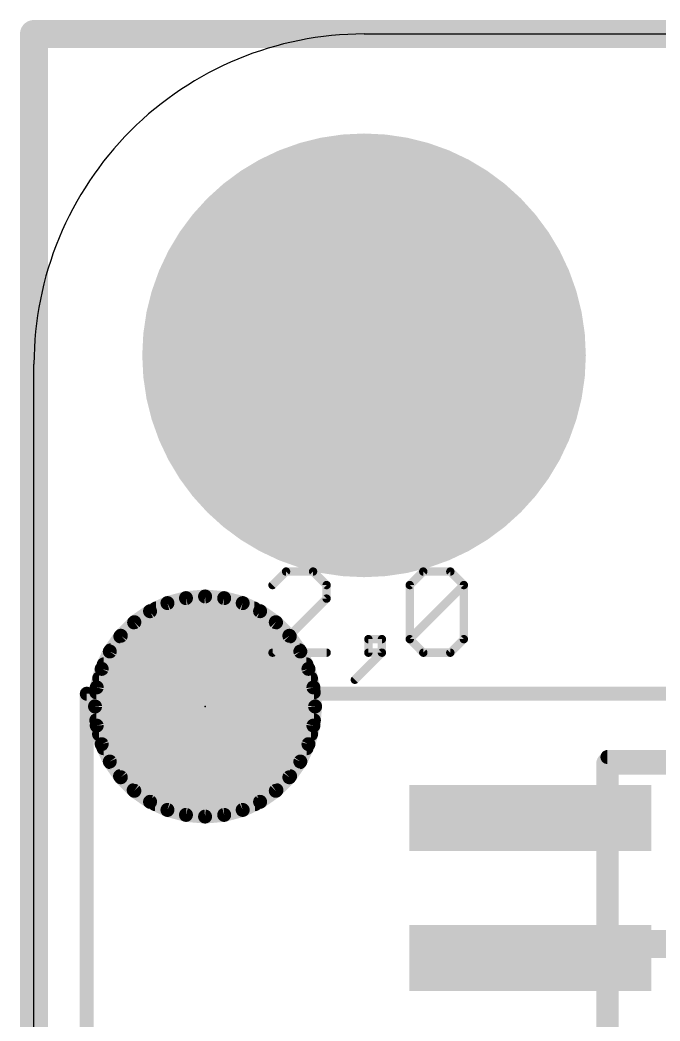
# Model space of a CAD drawing. Extents: x -0.1 to 32.1, y -0.1 to 23.1.
# Drawn here: x -0.13 to 5.69, y 14.03 to 23.13 of the extents above; entities that cross this region are included whole.
import ezdxf

# ---------------------------------------------------------------- set-up
doc = ezdxf.new("R2010")
doc.units = 0
for name, color, linetype in [('16', 132, 'CONTINUOUS'), ('17', 110, 'CONTINUOUS'), ('20', 53, 'CONTINUOUS'), ('21', 40, 'CONTINUOUS'), ('22', 6, 'CONTINUOUS'), ('24', 53, 'CONTINUOUS'), ('29', 253, 'CONTINUOUS'), ('39', 12, 'CONTINUOUS'), ('40', 132, 'CONTINUOUS'), ('41', 12, 'CONTINUOUS'), ('42', 132, 'CONTINUOUS'), ('43', 110, 'CONTINUOUS'), ('48', 253, 'CONTINUOUS'), ('52', 253, 'CONTINUOUS')]:
    doc.layers.add(name, color=color, linetype=linetype)

# ---------------------------------------------------------------- blocks, each defined once
blk = doc.blocks.new('ROUNDP')
at = {"const_width": 0.5}
blk.add_lwpolyline([(0, -0.25, 1), (0, 0.25, 1), (0, -0.25)], format="xyb", dxfattribs=at)
blk = doc.blocks.new('PIE')
at = {"const_width": 0.5}
blk.add_lwpolyline([(0, -0.25, 1), (0, 0.25, 1), (0, -0.25)], format="xyb", dxfattribs=at)
blk = doc.blocks.new('RECT')
blk.add_solid([(-0.5, -0.5), (0.5, -0.5), (-0.5, 0.5), (0.5, 0.5)])

msp = doc.modelspace()

# ---------------------------------------------------------------- linework, layer by layer
at = {"layer": '16', "const_width": 0.254}
for points in [[(0, 23), (32, 23)], [(0, 0), (0, 23)], [(4.512, 14.605), (4.639, 14.732)], [(4.639, 14.732), (7.112, 14.732)]]:
    msp.add_lwpolyline(points, dxfattribs=at)
at = {"layer": '16', "const_width": 0.127}
for points in [[(0, 23.0635, 1), (0, 22.9365)], [(0.0635, 23, 1), (-0.0635, 23)], [(4.639, 14.7955, 1), (4.639, 14.6685)], [(4.6839, 14.6871, 1), (4.5941, 14.7769)], [(4.4671, 14.6499, 1), (4.5569, 14.5601)]]:
    msp.add_lwpolyline(points, format="xyb", dxfattribs=at)
at = {"layer": '20'}
for p, q in [((3, 23), (29, 23)), ((0, 3), (0, 20))]:
    msp.add_line(p, q, dxfattribs=at)
msp.add_arc((2.9998, 20.0002), 2.9998, 89.9962, 180.0038, dxfattribs=at)
at = {"layer": '21'}
for points, const_width in [([(3, 18.33, 1), (3, 21.83, 1), (3, 18.33)], 0.1524), ([(0.48, 17.0368, 1), (0.48, 16.9733)], 0.0635), ([(0.5118, 17.005, 1), (0.4483, 17.005)], 0.0635)]:
    msp.add_lwpolyline(points, format="xyb", dxfattribs=dict(at, const_width=const_width))
at = {"layer": '21', "const_width": 0.127}
for points in [[(30.48, 17.005), (0.48, 17.005)], [(0.48, 17.005), (0.48, 5.68)]]:
    msp.add_lwpolyline(points, dxfattribs=at)
at = {"layer": '22', "const_width": 0.127}
msp.add_lwpolyline([(5.212, 16.43), (9.012, 16.43)], dxfattribs=at)
at = {"layer": '22', "const_width": 0.0635}
msp.add_lwpolyline([(5.212, 16.4617, 1), (5.212, 16.3983)], format="xyb", dxfattribs=at)
at = {"layer": '24'}
msp.add_point((1.555, 16.889), dxfattribs=at)
at = {"layer": '39', "const_width": 2.032}
msp.add_lwpolyline([(3, 19.08, 1), (3, 21.08, 1), (3, 19.08)], format="xyb", dxfattribs=at)
at = {"layer": '40', "const_width": 2.032}
msp.add_lwpolyline([(3, 19.08, 1), (3, 21.08, 1), (3, 19.08)], format="xyb", dxfattribs=at)
at = {"layer": '41', "const_width": 2.032}
msp.add_lwpolyline([(3, 19.08, 1), (3, 21.08, 1), (3, 19.08)], format="xyb", dxfattribs=at)
at = {"layer": '42'}
for points, const_width in [([(3, 19.08, 1), (3, 21.08, 1), (3, 19.08)], 2.032), ([(1.3786, 17.9054, 1), (1.3841, 17.8422)], 0.0635), ([(1.3896, 17.8431, 1), (1.3731, 17.9045)], 0.0635), ([(1.5578, 17.9206, 1), (1.5522, 17.8574)], 0.0635), ([(1.5578, 17.8574, 1), (1.5522, 17.9206)], 0.0635), ([(1.7369, 17.9045, 1), (1.7204, 17.8431)], 0.0635), ([(1.7259, 17.8422, 1), (1.7314, 17.9054)], 0.0635), ([(1.1086, 17.8117, 1), (1.1086, 17.7483)], 0.0635), ([(1.2048, 17.8594, 1), (1.2212, 17.798)], 0.0635), ([(1.2264, 17.7999, 1), (1.1996, 17.8575)], 0.0635), ([(1.9104, 17.8575, 1), (1.8836, 17.7999)], 0.0635), ([(1.8888, 17.798, 1), (1.9052, 17.8594)], 0.0635), ([(2.0014, 17.7483, 1), (2.0014, 17.8117)], 0.0635), ([(1.0416, 17.7838, 1), (1.0684, 17.7262)], 0.0635), ([(1.0732, 17.729, 1), (1.0368, 17.781)], 0.0635), ([(2.0732, 17.781, 1), (2.0368, 17.729)], 0.0635), ([(2.0416, 17.7262, 1), (2.0684, 17.7838)], 0.0635), ([(0.9102, 17.6848, 1), (0.9102, 17.6213)], 0.0635), ([(0.894, 17.6811, 1), (0.9304, 17.629)], 0.0635), ([(0.9347, 17.6326, 1), (0.8898, 17.6775)], 0.0635), ([(2.2202, 17.6775, 1), (2.1753, 17.6326)], 0.0635), ([(2.1796, 17.629, 1), (2.216, 17.6811)], 0.0635), ([(2.1998, 17.6213, 1), (2.1998, 17.6848)], 0.0635), ([(0.7849, 17.5577, 1), (0.7849, 17.4943)], 0.0635), ([(0.7665, 17.5542, 1), (0.8114, 17.5093)], 0.0635), ([(0.815, 17.5136, 1), (0.7629, 17.55)], 0.0635), ([(2.3471, 17.55, 1), (2.295, 17.5136)], 0.0635), ([(2.2986, 17.5093, 1), (2.3435, 17.5542)], 0.0635), ([(2.3251, 17.4943, 1), (2.3251, 17.5577)], 0.0635), ([(0.663, 17.4072, 1), (0.715, 17.3708)], 0.0635), ([(0.7178, 17.3756, 1), (0.6602, 17.4024)], 0.0635), ([(0.696, 17.4307, 1), (0.696, 17.3673)], 0.0635), ([(2.4498, 17.4024, 1), (2.3922, 17.3756)], 0.0635), ([(2.395, 17.3708, 1), (2.447, 17.4072)], 0.0635), ([(2.414, 17.3673, 1), (2.414, 17.4307)], 0.0635), ([(0.646, 17.2228, 1), (0.5846, 17.2392)], 0.0635), ([(0.6344, 17.3038, 1), (0.6344, 17.2403)], 0.0635), ([(2.5254, 17.2392, 1), (2.464, 17.2228)], 0.0635), ([(2.4756, 17.2403, 1), (2.4756, 17.3038)], 0.0635), ([(0.5923, 17.1767, 1), (0.5923, 17.1133)], 0.0635), ([(0.5865, 17.2444, 1), (0.6441, 17.2176)], 0.0635), ([(2.4659, 17.2176, 1), (2.5235, 17.2444)], 0.0635), ([(2.5177, 17.1133, 1), (2.5177, 17.1767)], 0.0635), ([(0.5395, 17.0709, 1), (0.6009, 17.0544)], 0.0635), ([(0.6018, 17.0599, 1), (0.5386, 17.0654)], 0.0635), ([(2.5714, 17.0654, 1), (2.5082, 17.0599)], 0.0635), ([(2.5091, 17.0544, 1), (2.5705, 17.0709)], 0.0635), ([(0.5663, 17.0497, 1), (0.5663, 16.9863)], 0.0635), ([(2.5437, 16.9863, 1), (2.5437, 17.0497)], 0.0635), ([(0.5866, 16.8918, 1), (0.5234, 16.8862)], 0.0635), ([(0.5234, 16.8918, 1), (0.5866, 16.8862)], 0.0635), ([(0.5552, 16.9228, 1), (0.5552, 16.8593)], 0.0635), ([(2.5866, 16.8862, 1), (2.5234, 16.8918)], 0.0635), ([(2.5234, 16.8862, 1), (2.5866, 16.8918)], 0.0635), ([(2.5548, 16.8593, 1), (2.5548, 16.9228)], 0.0635), ([(0.5659, 16.7957, 1), (0.5659, 16.7323)], 0.0635), ([(2.5441, 16.7323, 1), (2.5441, 16.7957)], 0.0635), ([(0.6009, 16.7236, 1), (0.5395, 16.7071)], 0.0635), ([(0.5386, 16.7126, 1), (0.6018, 16.7181)], 0.0635), ([(2.5082, 16.7181, 1), (2.5714, 16.7126)], 0.0635), ([(2.5705, 16.7071, 1), (2.5091, 16.7236)], 0.0635), ([(0.5912, 16.6687, 1), (0.5912, 16.6053)], 0.0635), ([(2.5188, 16.6053, 1), (2.5188, 16.6687)], 0.0635), ([(0.6441, 16.5604, 1), (0.5865, 16.5336)], 0.0635), ([(0.5846, 16.5388, 1), (0.646, 16.5552)], 0.0635), ([(0.6326, 16.5418, 1), (0.6326, 16.4783)], 0.0635), ([(2.464, 16.5552, 1), (2.5254, 16.5388)], 0.0635), ([(2.5235, 16.5336, 1), (2.4659, 16.5604)], 0.0635), ([(2.4775, 16.4783, 1), (2.4775, 16.5418)], 0.0635), ([(0.715, 16.4072, 1), (0.663, 16.3708)], 0.0635), ([(0.6602, 16.3756, 1), (0.7178, 16.4024)], 0.0635), ([(0.6932, 16.4147, 1), (0.6932, 16.3513)], 0.0635), ([(2.3922, 16.4024, 1), (2.4498, 16.3756)], 0.0635), ([(2.447, 16.3708, 1), (2.395, 16.4072)], 0.0635), ([(2.4168, 16.3513, 1), (2.4168, 16.4147)], 0.0635), ([(0.7821, 16.2877, 1), (0.7821, 16.2243)], 0.0635), ([(0.8114, 16.2687, 1), (0.7665, 16.2238)], 0.0635), ([(0.7629, 16.228, 1), (0.815, 16.2644)], 0.0635), ([(2.295, 16.2644, 1), (2.3471, 16.228)], 0.0635), ([(2.3435, 16.2238, 1), (2.2986, 16.2687)], 0.0635), ([(2.3279, 16.2243, 1), (2.3279, 16.2877)], 0.0635), ([(0.9062, 16.1608, 1), (0.9062, 16.0973)], 0.0635), ([(2.2038, 16.0973, 1), (2.2038, 16.1608)], 0.0635), ([(0.9304, 16.149, 1), (0.894, 16.0969)], 0.0635), ([(0.8898, 16.1005, 1), (0.9347, 16.1454)], 0.0635), ([(2.1753, 16.1454, 1), (2.2202, 16.1005)], 0.0635), ([(2.216, 16.0969, 1), (2.1796, 16.149)], 0.0635), ([(1.0684, 16.0518, 1), (1.0416, 15.9942)], 0.0635), ([(1.0368, 15.997, 1), (1.0732, 16.049)], 0.0635), ([(1.1, 16.0338, 1), (1.1, 15.9703)], 0.0635), ([(1.2212, 15.98, 1), (1.2048, 15.9186)], 0.0635), ([(1.1996, 15.9205, 1), (1.2264, 15.9781)], 0.0635), ([(1.8836, 15.9781, 1), (1.9104, 15.9205)], 0.0635), ([(1.9052, 15.9186, 1), (1.8888, 15.98)], 0.0635), ([(2.01, 15.9703, 1), (2.01, 16.0338)], 0.0635), ([(2.0368, 16.049, 1), (2.0732, 15.997)], 0.0635), ([(2.0684, 15.9942, 1), (2.0416, 16.0518)], 0.0635), ([(1.3841, 15.9358, 1), (1.3786, 15.8726)], 0.0635), ([(1.3731, 15.8735, 1), (1.3896, 15.9349)], 0.0635), ([(1.5522, 15.9206, 1), (1.5578, 15.8574)], 0.0635), ([(1.5522, 15.8574, 1), (1.5578, 15.9206)], 0.0635), ([(1.7204, 15.9349, 1), (1.7369, 15.8735)], 0.0635), ([(1.7314, 15.8726, 1), (1.7259, 15.9358)], 0.0635)]:
    msp.add_lwpolyline(points, format="xyb", dxfattribs=dict(at, const_width=const_width))
at = {"layer": '42', "const_width": 0.127}
for points in [[(1.213, 17.8287), (1.3814, 17.8738)], [(1.3814, 17.8738), (1.555, 17.889)], [(1.555, 17.889), (1.7286, 17.8738)], [(1.7286, 17.8738), (1.897, 17.8287)], [(1.055, 17.755), (1.213, 17.8287)], [(1.1086, 17.78), (2.0014, 17.78)], [(1.897, 17.8287), (2.055, 17.755)], [(0.9122, 17.655), (1.055, 17.755)], [(2.055, 17.755), (2.1978, 17.655)], [(0.789, 17.5318), (0.9122, 17.655)], [(0.9102, 17.653), (2.1998, 17.653)], [(2.1978, 17.655), (2.321, 17.5318)], [(0.689, 17.389), (0.789, 17.5318)], [(0.7849, 17.526), (2.3251, 17.526)], [(2.321, 17.5318), (2.421, 17.389)], [(0.6153, 17.231), (0.689, 17.389)], [(0.696, 17.399), (2.414, 17.399)], [(2.421, 17.389), (2.4947, 17.231)], [(0.5702, 17.0626), (0.6153, 17.231)], [(0.6344, 17.272), (2.4756, 17.272)], [(2.4947, 17.231), (2.5398, 17.0626)], [(0.5923, 17.145), (2.5177, 17.145)], [(0.555, 16.889), (0.5702, 17.0626)], [(2.5398, 17.0626), (2.555, 16.889)], [(0.5663, 17.018), (2.5437, 17.018)], [(0.5702, 16.7154), (0.555, 16.889)], [(0.5552, 16.891), (2.5548, 16.891)], [(2.555, 16.889), (2.5398, 16.7154)], [(0.5659, 16.764), (2.5441, 16.764)], [(0.6153, 16.547), (0.5702, 16.7154)], [(2.5398, 16.7154), (2.4947, 16.547)], [(0.5912, 16.637), (2.5188, 16.637)], [(0.689, 16.389), (0.6153, 16.547)], [(0.6326, 16.51), (2.4775, 16.51)], [(2.4947, 16.547), (2.421, 16.389)], [(0.789, 16.2462), (0.689, 16.389)], [(0.6932, 16.383), (2.4168, 16.383)], [(2.421, 16.389), (2.321, 16.2462)], [(0.7821, 16.256), (2.3279, 16.256)], [(0.9122, 16.123), (0.789, 16.2462)], [(2.321, 16.2462), (2.1978, 16.123)], [(0.9062, 16.129), (2.2038, 16.129)], [(1.055, 16.023), (0.9122, 16.123)], [(2.1978, 16.123), (2.055, 16.023)], [(1.213, 15.9493), (1.055, 16.023)], [(1.1, 16.002), (2.01, 16.002)], [(1.3814, 15.9042), (1.213, 15.9493)], [(1.897, 15.9493), (1.7286, 15.9042)], [(2.055, 16.023), (1.897, 15.9493)], [(1.555, 15.889), (1.3814, 15.9042)], [(1.7286, 15.9042), (1.555, 15.889)]]:
    msp.add_lwpolyline(points, dxfattribs=at)
at = {"layer": '43', "const_width": 2.032}
msp.add_lwpolyline([(3, 19.08, 1), (3, 21.08, 1), (3, 19.08)], format="xyb", dxfattribs=at)
at = {"layer": '48', "const_width": 0.0762}
for points in [[(2.291, 18.1153), (2.1681, 17.9925)], [(2.5367, 18.1153), (2.291, 18.1153)], [(2.6596, 17.9925), (2.5367, 18.1153)], [(3.4155, 17.9925), (3.5383, 18.1153)], [(3.5383, 18.1153), (3.7841, 18.1153)], [(3.7841, 18.1153), (3.9069, 17.9925)], [(2.6596, 17.8696), (2.6596, 17.9925)], [(3.4155, 17.501), (3.4155, 17.9925)], [(3.4155, 17.501), (3.9069, 17.9925)], [(3.9069, 17.9925), (3.9069, 17.501)], [(2.1681, 17.3781), (2.6596, 17.8696)], [(3.1623, 17.501), (3.0394, 17.501)], [(3.0394, 17.501), (3.0394, 17.3781)], [(3.1623, 17.3781), (3.1623, 17.501)], [(3.5383, 17.3781), (3.4155, 17.501)], [(3.9069, 17.501), (3.7841, 17.3781)], [(2.6596, 17.3781), (2.1681, 17.3781)], [(2.9165, 17.1324), (3.1623, 17.3781)], [(3.0394, 17.3781), (3.1623, 17.3781)], [(3.7841, 17.3781), (3.5383, 17.3781)]]:
    msp.add_lwpolyline(points, dxfattribs=at)
at = {"layer": '48', "const_width": 0.0381}
for points in [[(2.291, 18.1344, 1), (2.291, 18.0963)], [(2.3044, 18.1019, 1), (2.2775, 18.1288)], [(2.5502, 18.1288, 1), (2.5232, 18.1019)], [(2.5367, 18.0963, 1), (2.5367, 18.1344)], [(3.5383, 18.1344, 1), (3.5383, 18.0963)], [(3.5518, 18.1019, 1), (3.5249, 18.1288)], [(3.7975, 18.1288, 1), (3.7706, 18.1019)], [(3.7841, 18.0963, 1), (3.7841, 18.1344)], [(2.1546, 18.0059, 1), (2.1816, 17.979)], [(2.6786, 17.9925, 1), (2.6405, 17.9925)], [(2.6461, 17.979, 1), (2.6731, 18.0059)], [(3.4345, 17.9925, 1), (3.3964, 17.9925)], [(3.402, 18.0059, 1), (3.4289, 17.979)], [(3.926, 17.9925, 1), (3.8879, 17.9925)], [(3.8935, 17.979, 1), (3.9204, 18.0059)], [(3.9204, 17.979, 1), (3.8935, 18.0059)], [(2.6405, 17.8696, 1), (2.6786, 17.8696)], [(2.6731, 17.8561, 1), (2.6461, 17.8831)], [(3.0584, 17.501, 1), (3.0203, 17.501)], [(3.0394, 17.52, 1), (3.0394, 17.4819)], [(3.1813, 17.501, 1), (3.1432, 17.501)], [(3.1623, 17.4819, 1), (3.1623, 17.52)], [(3.3964, 17.501, 1), (3.4345, 17.501)], [(3.4289, 17.5144, 1), (3.402, 17.4875)], [(3.402, 17.5144, 1), (3.4289, 17.4875)], [(3.8879, 17.501, 1), (3.926, 17.501)], [(3.9204, 17.4875, 1), (3.8935, 17.5144)], [(2.1681, 17.3971, 1), (2.1681, 17.359)], [(2.1546, 17.3916, 1), (2.1816, 17.3646)], [(2.6596, 17.359, 1), (2.6596, 17.3971)], [(3.0203, 17.3781, 1), (3.0584, 17.3781)], [(3.0394, 17.3971, 1), (3.0394, 17.359)], [(3.1432, 17.3781, 1), (3.1813, 17.3781)], [(3.1757, 17.3646, 1), (3.1488, 17.3916)], [(3.1623, 17.359, 1), (3.1623, 17.3971)], [(3.5383, 17.3971, 1), (3.5383, 17.359)], [(3.5249, 17.3646, 1), (3.5518, 17.3916)], [(3.7706, 17.3916, 1), (3.7975, 17.3646)], [(3.7841, 17.359, 1), (3.7841, 17.3971)], [(2.903, 17.1458, 1), (2.93, 17.1189)]]:
    msp.add_lwpolyline(points, format="xyb", dxfattribs=at)
at = {"layer": '52', "const_width": 0.2032}
for points in [[(8.512, 16.37), (5.212, 16.37)], [(5.212, 16.37), (5.212, 6.49)]]:
    msp.add_lwpolyline(points, dxfattribs=at)
at = {"layer": '52', "const_width": 0.1016}
for points in [[(5.212, 16.4208, 1), (5.212, 16.3192)], [(5.2628, 16.37, 1), (5.1612, 16.37)]]:
    msp.add_lwpolyline(points, format="xyb", dxfattribs=at)

# ---------------------------------------------------------------- block references
at = {"layer": '16'}
msp.add_blockref('PIE', (1.555, 16.889), dxfattribs=at)
at = {"layer": '16', "xscale": 0.6, "yscale": 2.2, "rotation": 270}
for p in [(4.512, 15.875), (4.512, 14.605)]:
    msp.add_blockref('RECT', p, dxfattribs=at)
at = {"layer": '17', "xscale": 3, "yscale": 3}
msp.add_blockref('ROUNDP', (3, 20.08), dxfattribs=at)
msp.add_blockref('ROUNDP', (3, 20.08), dxfattribs=at)
at = {"layer": '29', "xscale": 3.1524, "yscale": 3.1524}
msp.add_blockref('ROUNDP', (3, 20.08), dxfattribs=at)
at = {"layer": '52', "xscale": 0.49, "yscale": 1.1, "rotation": 270}
for p in [(4.562, 15.875), (4.562, 14.605)]:
    msp.add_blockref('RECT', p, dxfattribs=at)

doc.saveas('drawing.dxf')
